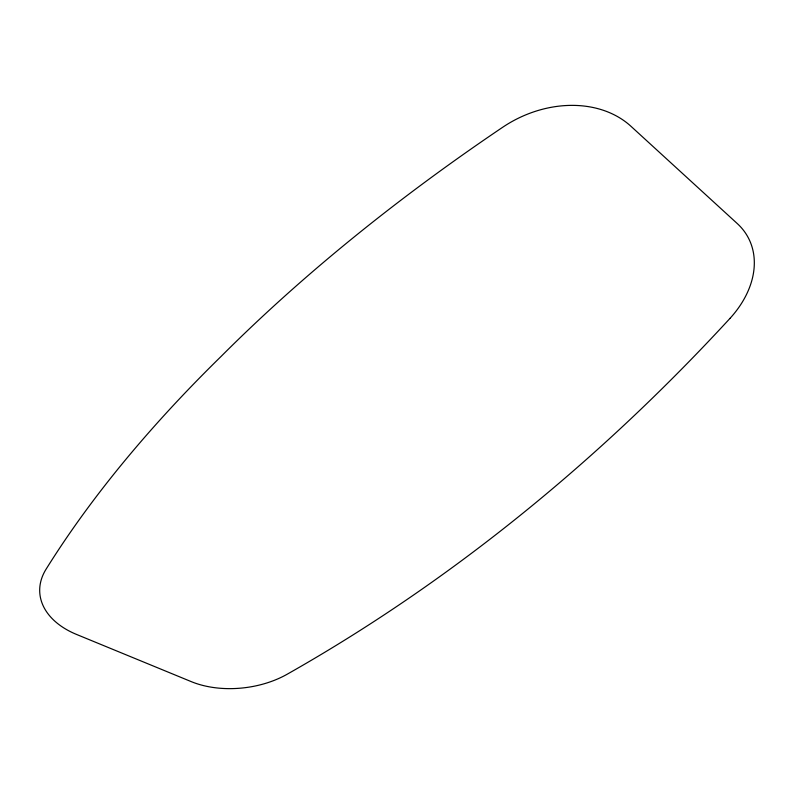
<?xml version="1.0" encoding="UTF-8"?>
<svg xmlns="http://www.w3.org/2000/svg" width="794" height="794" viewBox="0 0 794 794"><rect width="100%" height="100%" fill="white"/><g stroke="black" fill="none" stroke-linecap="round" stroke-linejoin="round"><path stroke-width="1.19" d="M730.004 318.374C601.207 458.297 452.59 580.652 286.862 674.404A78.675 49.139 -7.2 0 1 191.235 681.619L76.542 634.436A84.501 54.796 -3.2 0 1 46.102 569.149A1229.658 579.878 -23.9 0 1 221.089 356.427A1238.958 583.918 -24.1 0 1 502.662 127.278A103.855 82.268 -27.9 0 1 630.952 126.286L737.259 223.551A97.414 70.378 -27.5 0 1 730.004 318.374"/></g></svg>
